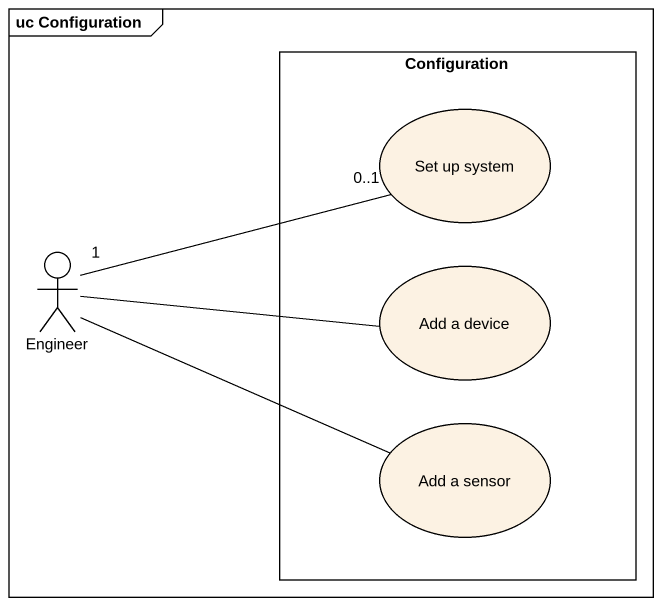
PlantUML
@startuml
mainframe uc Configuration
rectangle Configuration {
  usecase "Set up system" as Set_up_system
  usecase "Add a device" as Add_a_device
  usecase "Add a sensor" as Add_a_sensor
}
actor Engineer
Engineer "1" -right- "0..1" Set_up_system
Engineer -right- Add_a_device
Engineer -right- Add_a_sensor
@enduml
